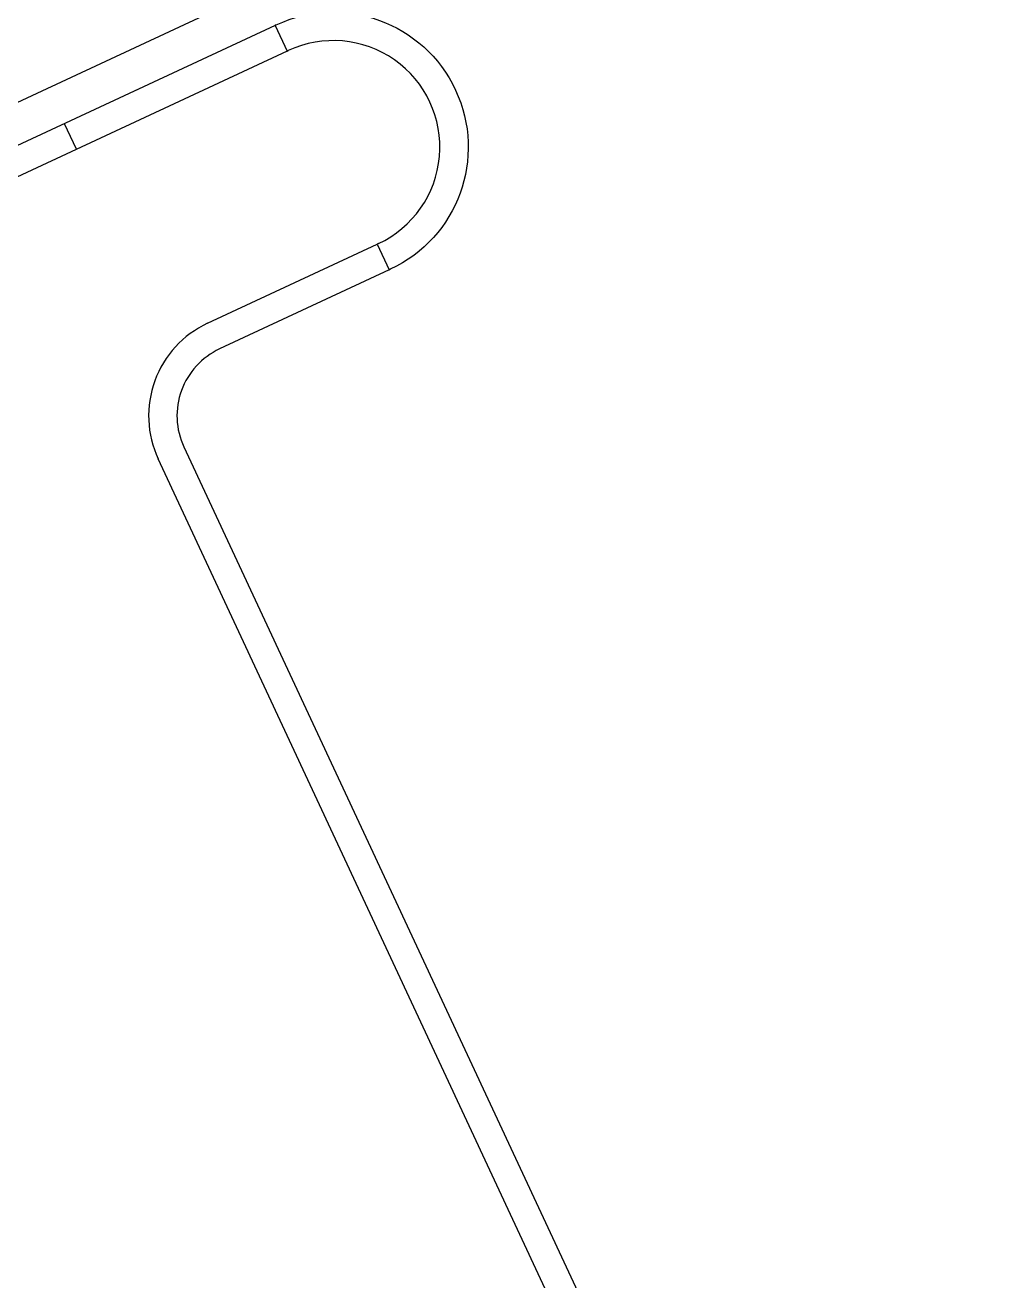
# Model space of a CAD drawing. Header units: feet. Extents: x -17 to 661, y -41 to 600.
# Drawn here: x 610.0831 to 610.2253, y 594.8064 to 594.991 of the extents above; entities that cross this region are included whole.
import ezdxf

# ---------------------------------------------------------------- set-up
doc = ezdxf.new("R2010")
doc.units = ezdxf.units.FT
doc.header["$MEASUREMENT"] = 0
doc.layers.add('E-ARRY-POST', color=4, linetype='Continuous')
doc.layers.add('E-CABL-DW', color=45, linetype='DW_CABLE')
doc.styles.get("Standard").update_dxf_attribs({"font": 'arial.ttf'})
doc.linetypes.add('DW_CABLE', pattern='A,1,-0.2,["DW",Standard,S=0.1,R=0,X=-0.1,Y=-0.05],-0.2', length=1.4)

msp = doc.modelspace()

# ---------------------------------------------------------------- linework, layer by layer
at = {"layer": 'E-ARRY-POST', "color": 9}
for p, q in [((610.11984, 594.99091), (609.97483, 594.92329)), ((610.1216, 594.98714), (609.97659, 594.91952))]:
    msp.add_line(p, q, dxfattribs=at)
for points in [[(611.87641, 595.81635), (604.0595, 592.17127)], [(610.12001, 594.99099), (610.11984, 594.99091)], [(610.11984, 594.99091), (610.1216, 594.98714)], [(610.1216, 594.98714), (610.12177, 594.98721)], [(610.09064, 594.9727), (610.08888, 594.97647)], [(610.10991, 594.94714), (610.13483, 594.95877)], [(610.135, 594.95884), (610.13483, 594.95877)], [(610.13483, 594.95877), (610.13659, 594.95499)], [(610.13659, 594.95499), (610.11167, 594.94337)], [(610.13659, 594.95499), (610.13676, 594.95507)], [(610.10643, 594.92897), (610.21981, 594.68582)], [(610.21604, 594.68406), (610.10265, 594.92721)]]:
    msp.add_lwpolyline(points, dxfattribs=at)
at = {"layer": 'E-ARRY-POST', "color": 9, "extrusion": (0, 0, -1)}
msp.add_lwpolyline([(-610.12001, 594.99099, 1), (-610.13676, 594.95507)], format="xyb", dxfattribs=at)
at = {"layer": 'E-ARRY-POST', "color": 9}
for points in [[(610.135, 594.95884, 1), (610.12177, 594.98721)], [(610.10991, 594.94714, 0.414214), (610.10265, 594.92721)], [(610.11167, 594.94337, 0.414214), (610.10643, 594.92897)]]:
    msp.add_lwpolyline(points, format="xyb", dxfattribs=at)
at = {"layer": 'E-CABL-DW', "color": 100, "linetype": 'Continuous'}
msp.add_open_spline([(609.94689, 594.95712), (610.04462, 595.00012), (610.32566, 595.12378), (610.55821, 595.26465), (611.0395, 595.43371), (611.00572, 595.49224), (610.99544, 595.51005)], degree=3, knots=[58.217474, 58.217474, 58.217474, 58.217474, 62.164126, 69.566343, 72.065069, 73.158053, 73.158053, 73.158053, 73.158053], dxfattribs=at)

doc.saveas('drawing.dxf')
